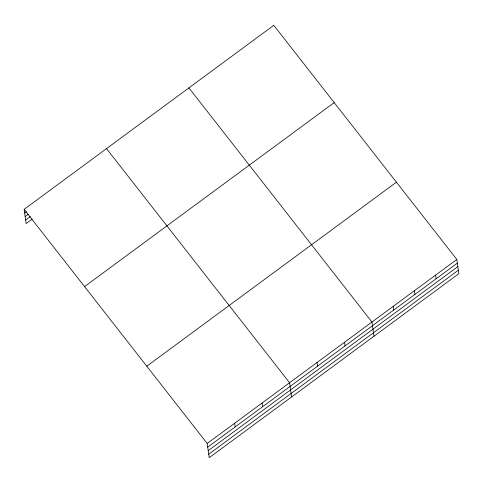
<?xml version="1.0" encoding="UTF-8"?>
<svg xmlns="http://www.w3.org/2000/svg" width="483" height="483" viewBox="0 0 483 483"><rect width="100%" height="100%" fill="white"/><g stroke="black" fill="none" stroke-linecap="round" stroke-linejoin="round"><path stroke-width="0.72" d="M24.15 209.344L273.789 25.315L456.827 259.456L458.85 273.656L209.211 457.685L207.195 443.485L24.15 209.344L26.173 223.544L32.138 219.143M24.675 213.027L26.462 211.711M25.17 216.499L28.153 214.295M25.677 220.073L30.453 216.553M84.555 286.612L334.188 102.583M146.79 366.217L396.422 182.194M207.195 443.485L456.827 259.456M207.72 447.167L457.353 263.138M208.209 450.639L457.848 266.61M208.722 454.213L458.355 270.184M188.907 87.888L371.952 322.028L373.975 336.222M106.532 148.613L289.571 382.753L291.593 396.954M435.612 275.099L436.137 278.782M414.39 290.742L414.915 294.425M393.174 306.385L393.699 310.068M344.494 342.272L345.019 345.955M317.035 362.51L317.56 366.199M262.112 402.997L262.637 406.68M234.653 423.241L235.179 426.924"/></g></svg>
